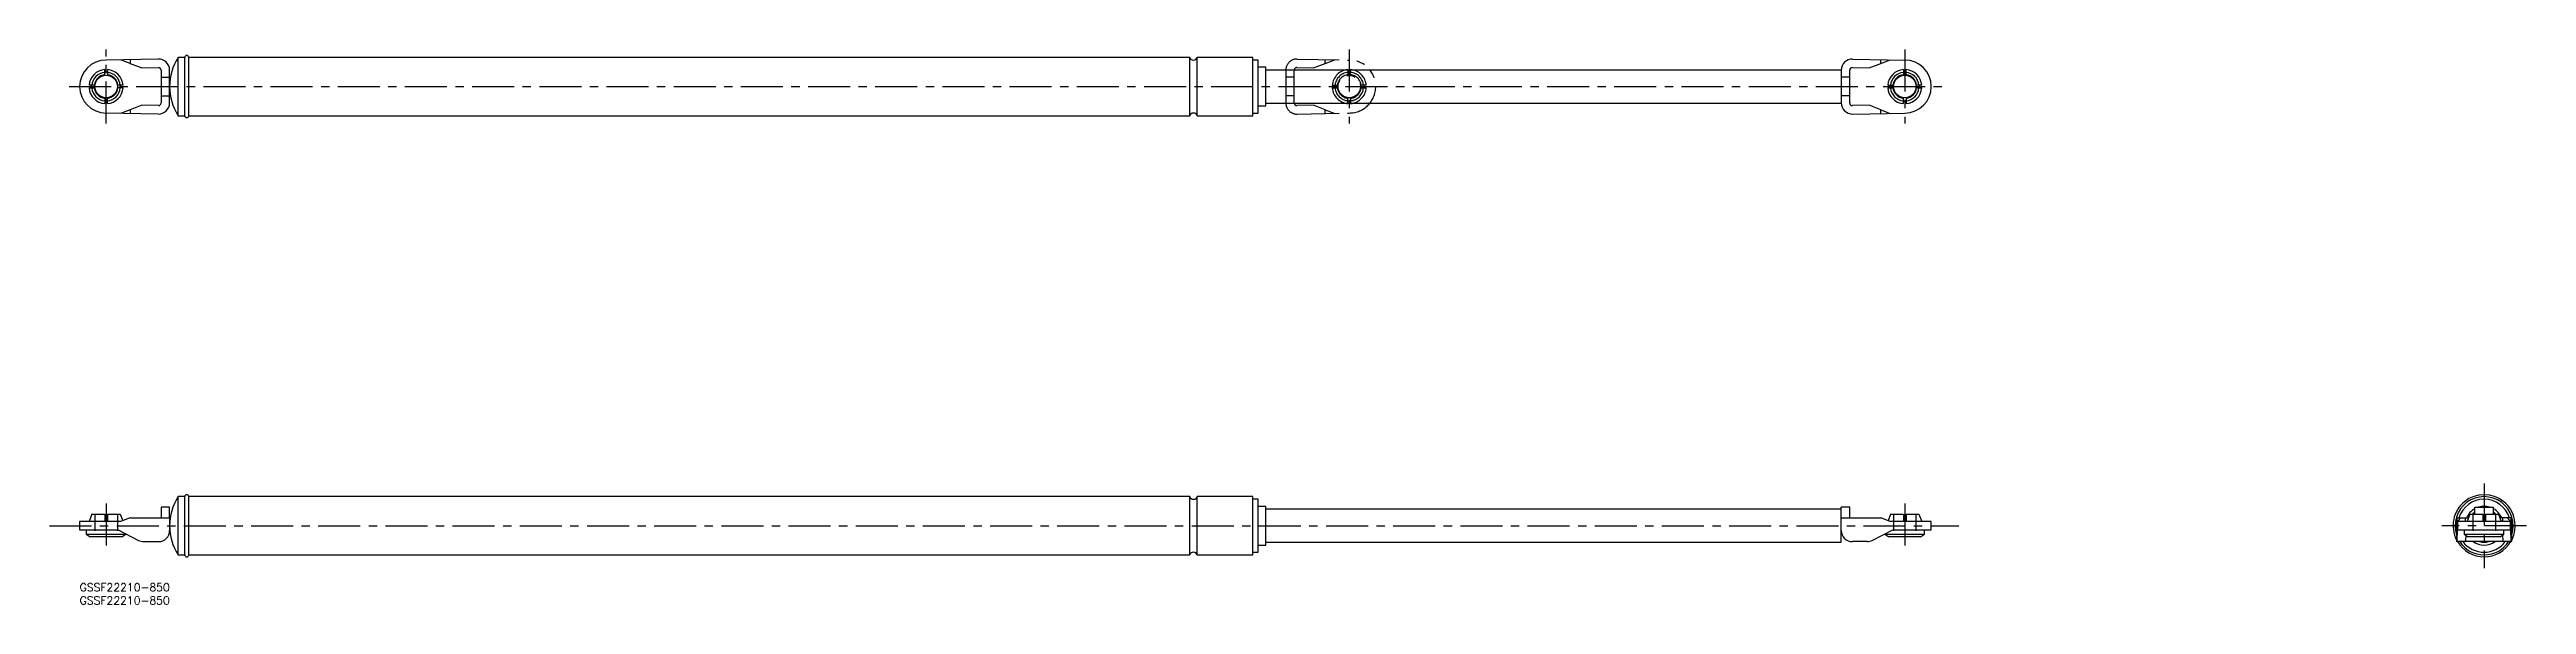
# Model space of a CAD drawing. Extents: x -11 to 925, y -8 to 202.
import ezdxf

# ---------------------------------------------------------------- set-up
doc = ezdxf.new("R2010")
doc.units = 0
doc.header["$LTSCALE"] = 0.5
for name, pattern in [('CENTER', [50.8, 31.75, -6.35, 6.35, -6.35]), ('DASHED', [19.05, 12.7, -6.35]), ('PHANTOM', [63.5, 31.75, -6.35, 6.35, -6.35, 6.35, -6.35])]:
    doc.linetypes.add(name, pattern=pattern)
for name, color, linetype in [('MSM_CENTER', 1, 'CENTER'), ('MSM_CONTINUOUS', 7, 'CONTINUOUS'), ('MSM_DASHED', 4, 'DASHED'), ('MSM_IMAGINARY', 6, 'PHANTOM'), ('MSM_PART_NUMBER', 7, 'CONTINUOUS')]:
    doc.layers.add(name, color=color, linetype=linetype)
doc.styles.get("Standard").update_dxf_attribs({"font": 'txt.shx', "height": 3, "bigfont": 'bigfont.shx'})

# ---------------------------------------------------------------- blocks, each defined once
blk = doc.blocks.new('*U21')
at = {"layer": 'MSM_PART_NUMBER'}
blk.add_text('GSSF22210-850', height=3, dxfattribs=at).set_placement((0, -3))
blk = doc.blocks.new('*U22')
at = {"layer": 'MSM_PART_NUMBER'}
blk.add_text('GSSF22210-850', height=3, dxfattribs=at).set_placement((0, -8))

msp = doc.modelspace()

# ---------------------------------------------------------------- linework, layer by layer
at = {"layer": 'MSM_CENTER'}
for p, q in [((10, 173.78), (10, 201.78)), ((480, 201.78), (480, 173.78)), ((690, 201.78), (690, 173.78)), ((-4, 187.78), (704, 187.78)), ((909.04, 37.75), (909.04, 5.75)), ((10, 30.15), (10, 13.55)), ((690, 30.15), (690, 13.55)), ((-11.38, 21.75), (710.48, 21.75)), ((925.04, 21.75), (893.04, 21.75))]:
    msp.add_line(p, q, dxfattribs=at)
at = {"layer": 'MSM_CONTINUOUS'}
for p, q in [((29.71, 198.19), (10, 197.78)), ((19.09, 196.53), (15.5, 197.89)), ((19.09, 197.97), (19.09, 196.53)), ((37.3, 176.78), (37.3, 198.78)), ((39.75, 198.78), (37.3, 198.78)), ((39.75, 176.78), (39.75, 198.78)), ((419.67, 198.78), (41.25, 198.78)), ((41.25, 176.78), (41.25, 198.78)), ((419.67, 176.78), (419.67, 198.78)), ((422.5, 176.78), (422.5, 198.78)), ((443.5, 198.78), (422.5, 198.78)), ((443.5, 176.78), (443.5, 198.78)), ((445.5, 197.78), (443.5, 197.78)), ((445.5, 177.78), (445.5, 197.78)), ((670.29, 198.19), (690, 197.78)), ((680.91, 196.53), (680.91, 197.97)), ((680.91, 196.53), (684.5, 197.89)), ((5.78, 188.28), (3.58, 188.28)), ((4.5, 187.78), (4.52, 188.28)), ((4.52, 187.28), (4.5, 187.78)), ((9.5, 192), (9.5, 194.2)), ((10.5, 194.2), (10.5, 192)), ((16.42, 188.28), (14.22, 188.28)), ((19.09, 196.53), (23.5, 194.86)), ((23.5, 194.86), (29.78, 194.99)), ((30.8, 193.99), (30.8, 181.57)), ((30.8, 191.28), (34, 191.28)), ((34, 181.57), (34, 193.99)), ((448.5, 195.08), (445.5, 195.08)), ((448.5, 180.48), (448.5, 195.08)), ((666, 194.03), (448.5, 194.03)), ((666, 193.99), (666, 181.57)), ((669.2, 191.28), (666, 191.28)), ((669.2, 181.57), (669.2, 193.99)), ((670.22, 194.99), (676.5, 194.86)), ((676.5, 194.86), (680.91, 196.53)), ((683.58, 188.28), (685.78, 188.28)), ((689.5, 194.2), (689.5, 192)), ((690.5, 192), (690.5, 194.2)), ((696.42, 188.28), (694.22, 188.28)), ((695.48, 188.28), (695.5, 187.78)), ((695.5, 187.78), (695.48, 187.28)), ((3.58, 187.28), (5.78, 187.28)), ((9.5, 183.56), (9.5, 181.36)), ((10.5, 181.36), (10.5, 183.56)), ((16.42, 187.28), (14.22, 187.28)), ((19.09, 179.02), (15.5, 177.66)), ((23.5, 180.7), (19.09, 179.02)), ((19.09, 179.02), (19.09, 177.59)), ((29.78, 180.57), (23.5, 180.7)), ((30.8, 184.28), (34, 184.28)), ((445.5, 180.48), (448.5, 180.48)), ((448.5, 181.53), (666, 181.53)), ((669.2, 184.28), (666, 184.28)), ((676.5, 180.7), (670.22, 180.57)), ((680.91, 179.02), (676.5, 180.7)), ((680.91, 177.59), (680.91, 179.02)), ((680.91, 179.02), (684.5, 177.66)), ((683.58, 187.28), (685.78, 187.28)), ((689.5, 181.36), (689.5, 183.56)), ((690.5, 183.56), (690.5, 181.36)), ((694.22, 187.28), (696.42, 187.28)), ((29.71, 177.37), (10, 177.78)), ((37.3, 176.78), (39.75, 176.78)), ((41.25, 176.78), (419.67, 176.78)), ((422.5, 176.78), (443.5, 176.78)), ((443.5, 177.78), (445.5, 177.78)), ((670.29, 177.37), (690, 177.78)), ((34, 28.75), (30.8, 28.75)), ((30.8, 28.75), (30.8, 24.75)), ((34, 24.75), (34, 28.75)), ((39.75, 32.75), (37.3, 32.75)), ((37.3, 10.75), (37.3, 32.75)), ((39.75, 10.75), (39.75, 32.75)), ((419.67, 32.75), (41.25, 32.75)), ((41.25, 10.75), (41.25, 32.75)), ((419.67, 10.75), (419.67, 32.75)), ((443.5, 32.75), (422.5, 32.75)), ((422.5, 10.75), (422.5, 32.75)), ((443.5, 10.75), (443.5, 32.75)), ((445.5, 31.75), (443.5, 31.75)), ((445.5, 11.75), (445.5, 31.75)), ((448.5, 29.05), (445.5, 29.05)), ((448.5, 14.45), (448.5, 29.05)), ((666, 15.5), (666, 28.75)), ((669.2, 28.75), (666, 28.75)), ((669.2, 24.75), (669.2, 28.75)), ((905.54, 26.15), (905.54, 28.75)), ((905.54, 28.75), (912.54, 28.75)), ((912.54, 26.15), (912.54, 28.75)), ((0, 23.35), (0, 20.15)), ((15.5, 23.35), (0, 23.35)), ((0, 20.15), (14.54, 20.15)), ((2.5, 20.15), (2.5, 18.55)), ((4.62, 26.15), (3.58, 23.35)), ((4.62, 26.15), (9.5, 26.15)), ((9.5, 26.15), (9.5, 23.35)), ((10.5, 26.15), (15.38, 26.15)), ((10.5, 26.15), (10.5, 23.35)), ((14.54, 20.15), (22.3, 16.21)), ((15.38, 26.15), (16.3, 23.66)), ((19.09, 24.75), (15.5, 23.35)), ((19.09, 24.75), (34, 24.75)), ((34, 24.75), (34, 19.95)), ((666, 28), (448.5, 28)), ((666, 24.75), (680.91, 24.75)), ((677.7, 16.21), (685.46, 20.15)), ((684.5, 23.35), (680.91, 24.75)), ((684.62, 26.15), (683.7, 23.66)), ((700, 23.35), (684.5, 23.35)), ((684.62, 26.15), (689.5, 26.15)), ((685.46, 20.15), (700, 20.15)), ((689.5, 26.15), (689.5, 23.35)), ((690.5, 26.15), (695.38, 26.15)), ((690.5, 26.15), (690.5, 23.35)), ((695.38, 26.15), (696.42, 23.35)), ((697.5, 18.55), (697.5, 20.15)), ((700, 20.15), (700, 23.35)), ((898.63, 24.75), (898.63, 15.75)), ((898.63, 24.75), (903.14, 24.75)), ((898.79, 16.21), (898.95, 20.15)), ((898.93, 23.35), (898.85, 24.75)), ((900.29, 24.75), (898.93, 23.35)), ((919.16, 23.35), (898.93, 23.35)), ((898.95, 20.15), (919.14, 20.15)), ((899.04, 20.15), (899.04, 23.35)), ((901.54, 20.15), (901.54, 18.55)), ((901.96, 23.35), (901.96, 24.75)), ((903.67, 26.15), (902.62, 23.35)), ((903.67, 26.15), (908.54, 26.15)), ((908.54, 26.15), (908.54, 23.35)), ((909.54, 26.15), (914.42, 26.15)), ((909.54, 26.15), (909.54, 23.35)), ((914.42, 26.15), (915.46, 23.35)), ((919.45, 24.75), (914.94, 24.75)), ((916.12, 23.35), (916.12, 24.75)), ((916.54, 18.55), (916.54, 20.15)), ((917.8, 24.75), (919.16, 23.35)), ((919.04, 20.15), (919.04, 23.35)), ((919.3, 16.21), (919.14, 20.15)), ((919.16, 23.35), (919.23, 24.75)), ((919.45, 15.75), (919.45, 24.75)), ((2.5, 18.55), (4, 17.55)), ((2.5, 18.55), (17.5, 18.55)), ((16, 17.55), (4, 17.55)), ((16, 17.55), (17.5, 18.55)), ((17.5, 18.55), (17.5, 18.65)), ((24.2, 15.75), (29.8, 15.75)), ((37.3, 10.75), (39.75, 10.75)), ((41.25, 10.75), (419.67, 10.75)), ((422.5, 10.75), (443.5, 10.75)), ((443.5, 11.75), (445.5, 11.75)), ((445.5, 14.45), (448.5, 14.45)), ((448.5, 15.5), (666, 15.5)), ((675.8, 15.75), (670.2, 15.75)), ((682.5, 18.65), (682.5, 18.55)), ((682.5, 18.55), (684, 17.55)), ((682.5, 18.55), (697.5, 18.55)), ((696, 17.55), (684, 17.55)), ((696, 17.55), (697.5, 18.55)), ((919.45, 15.75), (898.63, 15.75)), ((901.54, 18.55), (903.04, 17.55)), ((901.54, 18.55), (916.54, 18.55)), ((902.07, 18.2), (901.99, 16.21)), ((915.04, 17.55), (903.04, 17.55)), ((915.04, 17.55), (916.54, 18.55)), ((916.02, 18.2), (916.1, 16.21))]:
    msp.add_line(p, q, dxfattribs=at)
for points in [[(898.75, 15.75, 0), (898.75, 15.75, 0), (898.75, 15.75, 0), (898.75, 15.75, 0), (898.75, 15.75, 0), (898.75, 15.75, 0), (898.75, 15.75, 0), (898.75, 15.75, 0), (898.75, 15.75, 0), (898.75, 15.75, 0), (898.75, 15.75, 0), (898.75, 15.75, 0), (898.75, 15.75, 0), (898.75, 15.75, 0), (898.75, 15.76, 0), (898.75, 15.76, 0), (898.75, 15.76, 0), (898.75, 15.76, 0), (898.75, 15.76, 0), (898.75, 15.76, 0), (898.75, 15.76, 0), (898.75, 15.76, 0), (898.75, 15.76, 0), (898.75, 15.77, 0), (898.75, 15.77, 0), (898.75, 15.77, 0), (898.75, 15.77, 0), (898.75, 15.77, 0), (898.76, 15.77, 0), (898.76, 15.77, 0), (898.76, 15.78, 0), (898.76, 15.78, 0), (898.76, 15.78, 0), (898.76, 15.78, 0), (898.76, 15.78, 0), (898.76, 15.78, 0), (898.76, 15.79, 0), (898.76, 15.79, 0), (898.76, 15.79, 0), (898.76, 15.79, 0), (898.76, 15.8, 0), (898.76, 15.8, 0), (898.76, 15.8, 0), (898.76, 15.8, 0), (898.76, 15.8, 0), (898.76, 15.81, 0), (898.76, 15.81, 0), (898.76, 15.81, 0), (898.76, 15.82, 0), (898.76, 15.82, 0), (898.76, 15.82, 0), (898.76, 15.82, 0), (898.76, 15.83, 0), (898.76, 15.83, 0), (898.76, 15.83, 0), (898.76, 15.84, 0), (898.76, 15.84, 0), (898.76, 15.84, 0), (898.76, 15.85, 0), (898.77, 15.85, 0), (898.77, 15.85, 0), (898.77, 15.86, 0), (898.77, 15.86, 0), (898.77, 15.86, 0), (898.77, 15.87, 0), (898.77, 15.87, 0), (898.77, 15.87, 0), (898.77, 15.88, 0), (898.77, 15.88, 0), (898.77, 15.88, 0), (898.77, 15.89, 0), (898.77, 15.89, 0), (898.77, 15.9, 0), (898.77, 15.9, 0), (898.77, 15.9, 0), (898.77, 15.91, 0), (898.77, 15.91, 0), (898.77, 15.92, 0), (898.77, 15.92, 0), (898.77, 15.93, 0), (898.77, 15.93, 0), (898.77, 15.93, 0), (898.77, 15.94, 0), (898.77, 15.94, 0), (898.77, 15.95, 0), (898.77, 15.95, 0), (898.77, 15.96, 0), (898.77, 15.96, 0), (898.77, 15.97, 0), (898.77, 15.97, 0), (898.77, 15.98, 0), (898.77, 15.98, 0), (898.78, 15.99, 0), (898.78, 15.99, 0), (898.78, 16, 0), (898.78, 16, 0), (898.78, 16.01, 0), (898.78, 16.01, 0), (898.78, 16.02, 0), (898.78, 16.03, 0), (898.78, 16.03, 0), (898.78, 16.04, 0), (898.78, 16.04, 0), (898.78, 16.05, 0), (898.78, 16.05, 0), (898.78, 16.06, 0), (898.78, 16.07, 0), (898.78, 16.07, 0), (898.78, 16.08, 0), (898.78, 16.08, 0), (898.78, 16.09, 0), (898.78, 16.09, 0), (898.78, 16.1, 0), (898.78, 16.11, 0), (898.78, 16.11, 0), (898.78, 16.12, 0), (898.78, 16.13, 0), (898.78, 16.13, 0), (898.78, 16.14, 0), (898.78, 16.15, 0), (898.78, 16.15, 0), (898.78, 16.16, 0), (898.78, 16.17, 0), (898.78, 16.17, 0), (898.78, 16.18, 0), (898.78, 16.19, 0), (898.79, 16.19, 0), (898.79, 16.2, 0), (898.79, 16.21, 0)], [(919.3, 16.21, 0), (919.3, 16.2, 0), (919.3, 16.19, 0), (919.3, 16.19, 0), (919.3, 16.18, 0), (919.3, 16.17, 0), (919.3, 16.17, 0), (919.3, 16.16, 0), (919.3, 16.15, 0), (919.3, 16.15, 0), (919.3, 16.14, 0), (919.3, 16.13, 0), (919.3, 16.13, 0), (919.3, 16.12, 0), (919.3, 16.11, 0), (919.3, 16.11, 0), (919.3, 16.1, 0), (919.3, 16.09, 0), (919.3, 16.09, 0), (919.3, 16.08, 0), (919.3, 16.08, 0), (919.3, 16.07, 0), (919.3, 16.07, 0), (919.3, 16.06, 0), (919.31, 16.05, 0), (919.31, 16.05, 0), (919.31, 16.04, 0), (919.31, 16.04, 0), (919.31, 16.03, 0), (919.31, 16.03, 0), (919.31, 16.02, 0), (919.31, 16.01, 0), (919.31, 16.01, 0), (919.31, 16, 0), (919.31, 16, 0), (919.31, 15.99, 0), (919.31, 15.99, 0), (919.31, 15.98, 0), (919.31, 15.98, 0), (919.31, 15.97, 0), (919.31, 15.97, 0), (919.31, 15.96, 0), (919.31, 15.96, 0), (919.31, 15.95, 0), (919.31, 15.95, 0), (919.31, 15.94, 0), (919.31, 15.94, 0), (919.31, 15.93, 0), (919.31, 15.93, 0), (919.31, 15.93, 0), (919.31, 15.92, 0), (919.31, 15.92, 0), (919.31, 15.91, 0), (919.32, 15.91, 0), (919.32, 15.9, 0), (919.32, 15.9, 0), (919.32, 15.9, 0), (919.32, 15.89, 0), (919.32, 15.89, 0), (919.32, 15.88, 0), (919.32, 15.88, 0), (919.32, 15.88, 0), (919.32, 15.87, 0), (919.32, 15.87, 0), (919.32, 15.87, 0), (919.32, 15.86, 0), (919.32, 15.86, 0), (919.32, 15.86, 0), (919.32, 15.85, 0), (919.32, 15.85, 0), (919.32, 15.85, 0), (919.32, 15.84, 0), (919.32, 15.84, 0), (919.32, 15.84, 0), (919.32, 15.83, 0), (919.32, 15.83, 0), (919.32, 15.83, 0), (919.32, 15.82, 0), (919.32, 15.82, 0), (919.32, 15.82, 0), (919.32, 15.82, 0), (919.32, 15.81, 0), (919.32, 15.81, 0), (919.32, 15.81, 0), (919.32, 15.8, 0), (919.33, 15.8, 0), (919.33, 15.8, 0), (919.33, 15.8, 0), (919.33, 15.8, 0), (919.33, 15.79, 0), (919.33, 15.79, 0), (919.33, 15.79, 0), (919.33, 15.79, 0), (919.33, 15.78, 0), (919.33, 15.78, 0), (919.33, 15.78, 0), (919.33, 15.78, 0), (919.33, 15.78, 0), (919.33, 15.78, 0), (919.33, 15.77, 0), (919.33, 15.77, 0), (919.33, 15.77, 0), (919.33, 15.77, 0), (919.33, 15.77, 0), (919.33, 15.77, 0), (919.33, 15.77, 0), (919.33, 15.76, 0), (919.33, 15.76, 0), (919.33, 15.76, 0), (919.33, 15.76, 0), (919.33, 15.76, 0), (919.33, 15.76, 0), (919.33, 15.76, 0), (919.33, 15.76, 0), (919.33, 15.76, 0), (919.33, 15.75, 0), (919.33, 15.75, 0), (919.34, 15.75, 0), (919.34, 15.75, 0), (919.34, 15.75, 0), (919.34, 15.75, 0), (919.34, 15.75, 0), (919.34, 15.75, 0), (919.34, 15.75, 0), (919.34, 15.75, 0), (919.34, 15.75, 0), (919.34, 15.75, 0), (919.34, 15.75, 0), (919.34, 15.75, 0)]]:
    msp.add_polyline3d(points, dxfattribs=at)
for centre in [(10, 187.78), (690, 187.78)]:
    msp.add_circle(centre, 4.25, dxfattribs=at)
for centre, radius, start, end in [((10, 187.78), 10, 90, 270), ((29.8, 193.99), 4.2, 0, 91.19349), ((54, 187.78), 20, 146.63299, 213.36701), ((40.5, 198.78), 0.75, 0, 180), ((421.09, 199.28), 1.5, 199.47122, 340.52878), ((670.2, 193.99), 4.2, 88.80651, 180), ((690, 187.78), 10, 270, 90), ((10, 187.78), 6.44, 94.45407, 175.54593), ((10, 187.78), 5.4, 95.31277, 174.68723), ((10, 187.78), 4.5, 96.37937, 173.62063), ((10, 187.78), 5.5, 84.78399, 95.21601), ((10, 187.78), 6.44, 4.45407, 85.54593), ((10, 187.78), 5.4, 5.31277, 84.68723), ((10, 187.78), 4.5, 6.37937, 83.62063), ((4.57, 188.03), 10.93, 356.03539, 1.31023), ((29.8, 193.99), 1, 0, 91.19349), ((670.2, 193.99), 1, 88.80651, 180), ((690, 187.78), 6.44, 94.45407, 175.54593), ((695.43, 187.53), 10.93, 176.03539, 181.31023), ((690, 187.78), 5.4, 95.31277, 174.68723), ((690, 187.78), 4.5, 96.37937, 173.62063), ((690, 187.78), 5.5, 84.78397, 95.21598), ((690, 187.78), 6.44, 4.45407, 85.54593), ((690, 187.78), 5.4, 5.31277, 84.68723), ((690, 187.78), 4.5, 6.37937, 83.62063), ((10, 187.78), 6.44, 184.45407, 265.54593), ((10, 187.78), 5.4, 185.31277, 264.68723), ((10, 187.78), 4.5, 186.37937, 263.62063), ((10, 187.78), 5.5, 264.78397, 275.21598), ((10, 187.78), 6.44, 274.45407, 355.54593), ((10, 187.78), 5.4, 275.31277, 354.68723), ((10, 187.78), 4.5, 276.37937, 353.62063), ((29.8, 181.57), 4.2, 268.80651, 0), ((29.8, 181.57), 1, 268.80651, 0), ((670.2, 181.57), 4.2, 180, 271.19349), ((670.2, 181.57), 1, 180, 271.19349), ((690, 187.78), 6.44, 184.45407, 265.54593), ((690, 187.78), 5.4, 185.31277, 264.68723), ((690, 187.78), 4.5, 186.37937, 263.62063), ((690, 187.78), 5.5, 264.78399, 275.21601), ((690, 187.78), 4.5, 276.37937, 353.62063), ((690, 187.78), 5.4, 275.31277, 354.68723), ((690, 187.78), 6.44, 274.45407, 355.54593), ((40.5, 176.78), 0.75, 180, 0), ((421.09, 176.28), 1.5, 19.47122, 160.52878), ((54, 21.75), 20, 146.63299, 213.36701), ((40.5, 32.75), 0.75, 0, 180), ((421.09, 33.25), 1.5, 199.47122, 340.52878), ((909.04, 21.75), 11.75, 332.38628, 207.6137), ((909.04, 21.75), 11, 341.17491, 198.82509), ((909.04, 21.75), 10, 17.4576, 162.5424), ((909.04, 21.75), 7.3, 118.64962, 155.73491), ((909.04, 21.75), 7.3, 73.51703, 106.48297), ((909.04, 21.75), 7.3, 24.26509, 61.35038), ((29.8, 19.95), 4.2, 270, 0), ((670.2, 19.95), 4.2, 180, 270), ((909.04, 21.75), 6.25, 124.0558, 135.25119), ((909.04, 21.75), 6.25, 44.74881, 55.9442), ((24.2, 19.95), 4.2, 243.03406, 270), ((40.5, 10.75), 0.75, 180, 0), ((421.09, 10.25), 1.5, 19.47122, 160.52878), ((675.8, 19.95), 4.2, 270, 296.96594), ((909.04, 21.75), 11.75, 210.70636, 329.29364), ((909.04, 21.75), 11, 213.05573, 326.94427), ((909.04, 21.75), 10, 216.8699, 323.1301), ((909.04, 21.75), 7.3, 235.27724, 304.72276), ((909.04, 21.75), 6.25, 253.7398, 286.2602)]:
    msp.add_arc(centre, radius, start, end, dxfattribs=at)
at = {"layer": 'MSM_DASHED'}
for p, q in [((5.75, 26.15), (5.75, 17.55)), ((14.25, 26.15), (14.25, 17.55)), ((685.75, 26.15), (685.75, 17.55)), ((694.25, 26.15), (694.25, 17.55)), ((904.79, 26.15), (904.79, 17.55)), ((913.29, 26.15), (913.29, 17.55))]:
    msp.add_line(p, q, dxfattribs=at)
at = {"layer": 'MSM_IMAGINARY'}
for p, q in [((460.29, 198.19), (480, 197.78)), ((470.91, 196.53), (470.91, 197.97)), ((470.91, 196.53), (474.5, 197.89)), ((456, 193.99), (456, 181.57)), ((459.2, 191.28), (456, 191.28)), ((459.2, 181.57), (459.2, 193.99)), ((460.22, 194.99), (466.5, 194.86)), ((466.5, 194.86), (470.91, 196.53)), ((473.58, 188.28), (475.78, 188.28)), ((479.5, 194.2), (479.5, 192)), ((480.5, 192), (480.5, 194.2)), ((486.42, 188.28), (484.22, 188.28)), ((485.48, 188.28), (485.5, 187.78)), ((485.5, 187.78), (485.48, 187.28)), ((459.2, 184.28), (456, 184.28)), ((466.5, 180.7), (460.22, 180.57)), ((470.91, 179.02), (466.5, 180.7)), ((470.91, 177.59), (470.91, 179.02)), ((470.91, 179.02), (474.5, 177.66)), ((473.58, 187.28), (475.78, 187.28)), ((479.5, 181.36), (479.5, 183.56)), ((480.5, 183.56), (480.5, 181.36)), ((484.22, 187.28), (486.42, 187.28)), ((460.29, 177.37), (480, 177.78))]:
    msp.add_line(p, q, dxfattribs=at)
msp.add_circle((480, 187.78), 4.25, dxfattribs=at)
for centre, radius, start, end in [((460.2, 193.99), 4.2, 88.80651, 180), ((480, 187.78), 10, 270, 90), ((460.2, 193.99), 1, 88.80651, 180), ((480, 187.78), 6.44, 94.45407, 175.54593), ((485.43, 187.53), 10.93, 176.03539, 181.31023), ((480, 187.78), 5.4, 95.31277, 174.68723), ((480, 187.78), 4.5, 96.37937, 173.62063), ((480, 187.78), 5.5, 84.78397, 95.21598), ((480, 187.78), 6.44, 4.45407, 85.54593), ((480, 187.78), 5.4, 5.31277, 84.68723), ((480, 187.78), 4.5, 6.37937, 83.62063), ((460.2, 181.57), 4.2, 180, 271.19349), ((460.2, 181.57), 1, 180, 271.19349), ((480, 187.78), 6.44, 184.45407, 265.54593), ((480, 187.78), 5.4, 185.31277, 264.68723), ((480, 187.78), 4.5, 186.37937, 263.62063), ((480, 187.78), 5.5, 264.78399, 275.21601), ((480, 187.78), 4.5, 276.37937, 353.62063), ((480, 187.78), 5.4, 275.31277, 354.68723), ((480, 187.78), 6.44, 274.45407, 355.54593)]:
    msp.add_arc(centre, radius, start, end, dxfattribs=at)

# ---------------------------------------------------------------- block references
at = {"layer": 'MSM_CONTINUOUS'}
for name in ['*U21', '*U22']:
    msp.add_blockref(name, (0, 0), dxfattribs=at)

doc.saveas('drawing.dxf')
